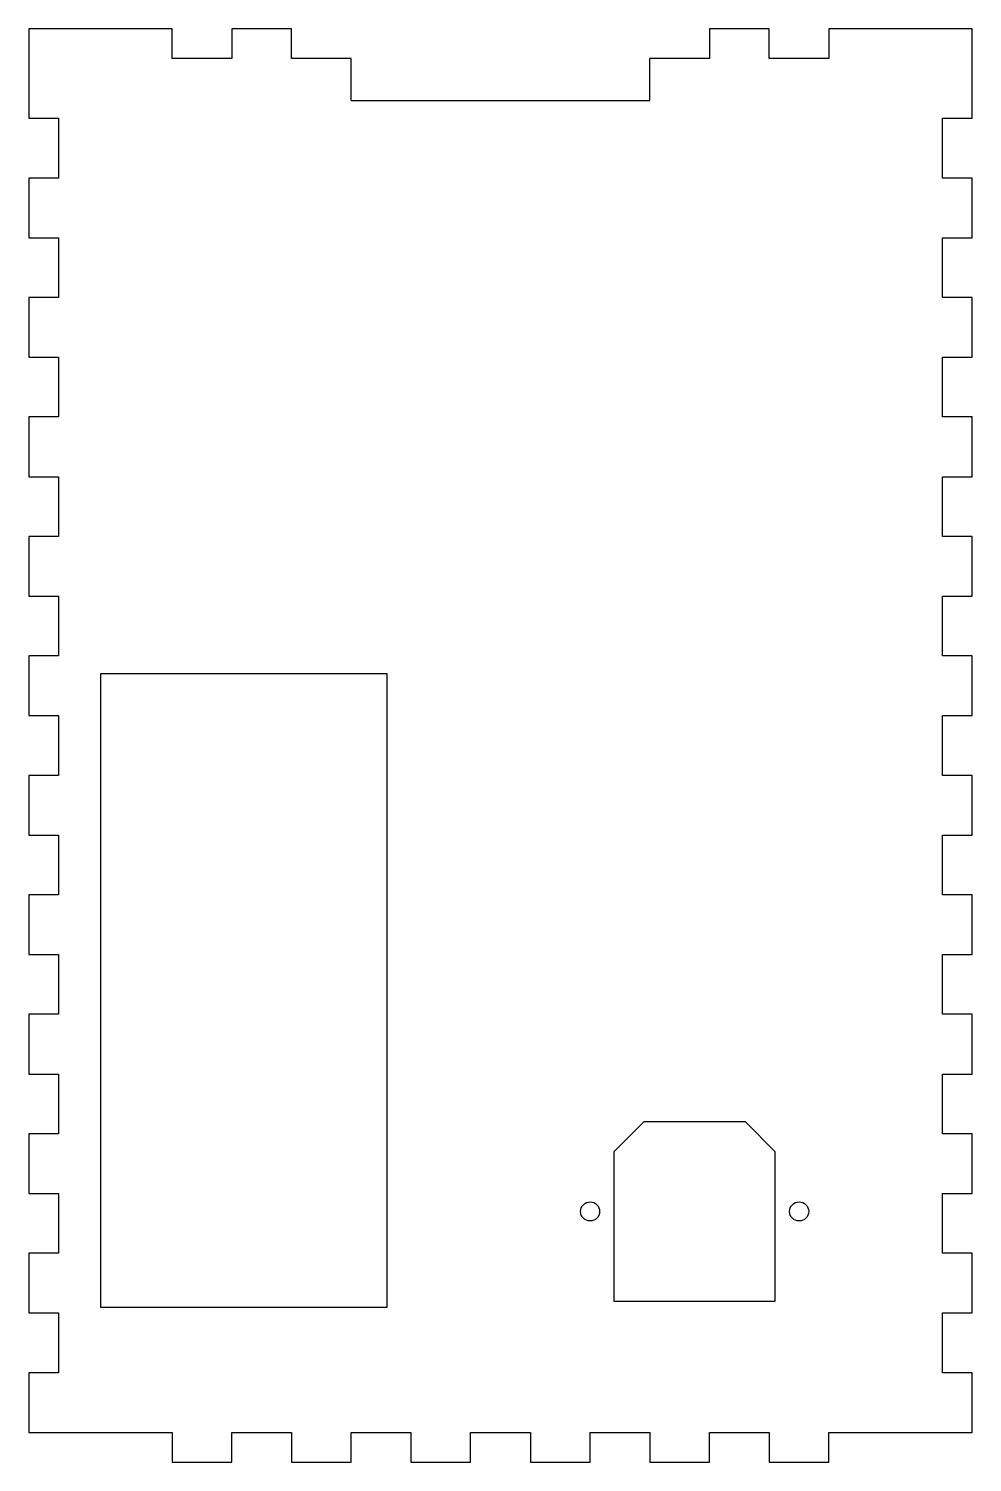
# Model space of a CAD drawing. Header units: millimetres. Extents: x 10 to 168, y 10 to 250.
import ezdxf

# ---------------------------------------------------------------- set-up
doc = ezdxf.new("R2010")
doc.units = ezdxf.units.MM

msp = doc.modelspace()

# ---------------------------------------------------------------- linework, layer by layer
at = {"color": 7, "linetype": 'Continuous', "lineweight": 25}
for p, q in [((10.0004, 249.999), (10.0004, 235)), ((34.0003, 249.999), (10.0004, 249.999)), ((34.0003, 245), (34.0003, 249.999)), ((43.9995, 249.999), (43.9995, 245)), ((53.9997, 249.999), (43.9995, 249.999)), ((53.9997, 245), (53.9997, 249.999)), ((124, 249.999), (124, 245)), ((134.001, 249.999), (124, 249.999)), ((134.001, 245), (134.001, 249.999)), ((144, 249.999), (144, 245)), ((167.999, 249.999), (144, 249.999)), ((167.999, 235), (167.999, 249.999)), ((43.9995, 245), (34.0003, 245)), ((63.9999, 245), (53.9997, 245)), ((63.9999, 237.999), (63.9999, 245)), ((113.9998, 237.999), (113.9998, 245)), ((124, 245), (113.9998, 245)), ((144, 245), (134.001, 245)), ((63.9999, 237.999), (113.9998, 237.999)), ((10.0004, 235), (14.9999, 235)), ((14.9999, 235), (14.9999, 225.001)), ((163, 235), (167.999, 235)), ((163, 225.001), (163, 235)), ((10.0004, 225.001), (10.0004, 215)), ((14.9999, 225.001), (10.0004, 225.001)), ((167.999, 225.001), (163, 225.001)), ((167.999, 215), (167.999, 225.001)), ((10.0004, 215), (14.9999, 215)), ((14.9999, 215), (14.9999, 205)), ((163, 215), (167.999, 215)), ((163, 205), (163, 215)), ((10.0004, 205), (10.0004, 195.001)), ((14.9999, 205), (10.0004, 205)), ((167.999, 205), (163, 205)), ((167.999, 195.001), (167.999, 205)), ((10.0004, 195.001), (14.9999, 195.001)), ((14.9999, 195.001), (14.9999, 185)), ((163, 195.001), (167.999, 195.001)), ((163, 185), (163, 195.001)), ((10.0004, 185), (10.0004, 175)), ((14.9999, 185), (10.0004, 185)), ((167.999, 185), (163, 185)), ((167.999, 175), (167.999, 185)), ((10.0004, 175), (14.9999, 175)), ((14.9999, 175), (14.9999, 165.001)), ((163, 175), (167.999, 175)), ((163, 165.001), (163, 175)), ((10.0004, 165.001), (10.0004, 155)), ((14.9999, 165.001), (10.0004, 165.001)), ((167.999, 165.001), (163, 165.001)), ((167.999, 155), (167.999, 165.001)), ((10.0004, 155), (14.9999, 155)), ((14.9999, 155), (14.9999, 145)), ((163, 155), (167.999, 155)), ((163, 145), (163, 155)), ((10.0004, 145), (10.0004, 135)), ((14.9999, 145), (10.0004, 145)), ((167.999, 145), (163, 145)), ((167.999, 135), (167.999, 145)), ((69.9997, 141.999), (21.9997, 141.999)), ((21.9997, 141.999), (21.9997, 35.999)), ((69.9997, 35.999), (69.9997, 141.999)), ((10.0004, 135), (14.9999, 135)), ((14.9999, 135), (14.9999, 125)), ((163, 135), (167.999, 135)), ((163, 125), (163, 135)), ((10.0004, 125), (10.0004, 115)), ((14.9999, 125), (10.0004, 125)), ((167.999, 125), (163, 125)), ((167.999, 115), (167.999, 125)), ((10.0004, 115), (14.9999, 115)), ((14.9999, 115), (14.9999, 105)), ((163, 115), (167.999, 115)), ((163, 105), (163, 115)), ((10.0004, 105), (10.0004, 94.9992)), ((14.9999, 105), (10.0004, 105)), ((167.999, 105), (163, 105)), ((167.999, 94.9992), (167.999, 105)), ((10.0004, 94.9992), (14.9999, 94.9992)), ((14.9999, 94.9992), (14.9999, 85)), ((163, 94.9992), (167.999, 94.9992)), ((163, 85), (163, 94.9992)), ((10.0004, 85), (10.0004, 74.9999)), ((14.9999, 85), (10.0004, 85)), ((167.999, 85), (163, 85)), ((167.999, 74.9999), (167.999, 85)), ((10.0004, 74.9999), (14.9999, 74.9999)), ((14.9999, 74.9999), (14.9999, 65.0007)), ((163, 74.9999), (167.999, 74.9999)), ((163, 65.0007), (163, 74.9999)), ((10.0004, 65.0007), (10.0004, 55.0002)), ((14.9999, 65.0007), (10.0004, 65.0007)), ((108, 62.0008), (113, 67.0008)), ((130, 67.0008), (113, 67.0008)), ((130, 67.0008), (135, 62.0008)), ((167.999, 65.0007), (163, 65.0007)), ((167.999, 55.0002), (167.999, 65.0007)), ((108, 62.0008), (108, 37.0008)), ((135, 37.0008), (135, 62.0008)), ((10.0004, 55.0002), (14.9999, 55.0002)), ((14.9999, 55.0002), (14.9999, 45)), ((163, 55.0002), (167.999, 55.0002)), ((163, 45), (163, 55.0002)), ((10.0004, 45), (10.0004, 35.0008)), ((14.9999, 45), (10.0004, 45)), ((167.999, 45), (163, 45)), ((167.999, 35.0008), (167.999, 45)), ((108, 37.0008), (135, 37.0008)), ((10.0004, 35.0008), (14.9999, 35.0008)), ((14.9999, 35.0008), (14.9999, 25.0004)), ((21.9997, 35.999), (69.9997, 35.999)), ((163, 35.0008), (167.999, 35.0008)), ((163, 25.0004), (163, 35.0008)), ((10.0004, 25.0004), (10.0004, 14.9999)), ((14.9999, 25.0004), (10.0004, 25.0004)), ((167.999, 25.0004), (163, 25.0004)), ((167.999, 14.9999), (167.999, 25.0004)), ((10.0004, 14.9999), (34.0003, 14.9999)), ((34.0003, 14.9999), (34.0003, 10.0004)), ((43.9995, 14.9999), (53.9997, 14.9999)), ((43.9995, 10.0004), (43.9995, 14.9999)), ((53.9997, 14.9999), (53.9997, 10.0004)), ((64.0002, 14.9999), (74.0008, 14.9999)), ((64.0002, 10.0004), (64.0002, 14.9999)), ((74.0008, 14.9999), (74.0008, 10.0004)), ((83.9996, 14.9999), (94.0001, 14.9999)), ((83.9996, 10.0004), (83.9996, 14.9999)), ((94.0001, 14.9999), (94.0001, 10.0004)), ((104.001, 14.9999), (113.999, 14.9999)), ((104.001, 10.0004), (104.001, 14.9999)), ((113.999, 14.9999), (113.999, 10.0004)), ((124, 14.9999), (134.001, 14.9999)), ((124, 10.0004), (124, 14.9999)), ((134.001, 14.9999), (134.001, 10.0004)), ((144, 14.9999), (167.999, 14.9999)), ((144, 10.0004), (144, 14.9999)), ((34.0003, 10.0004), (43.9995, 10.0004)), ((53.9997, 10.0004), (64.0002, 10.0004)), ((74.0008, 10.0004), (83.9996, 10.0004)), ((94.0001, 10.0004), (104.001, 10.0004)), ((113.999, 10.0004), (124, 10.0004)), ((134.001, 10.0004), (144, 10.0004))]:
    msp.add_line(p, q, dxfattribs=at)
for centre in [(104, 52.0008), (139, 52.0008)]:
    msp.add_circle(centre, 1.6, dxfattribs=at)

doc.saveas('drawing.dxf')
